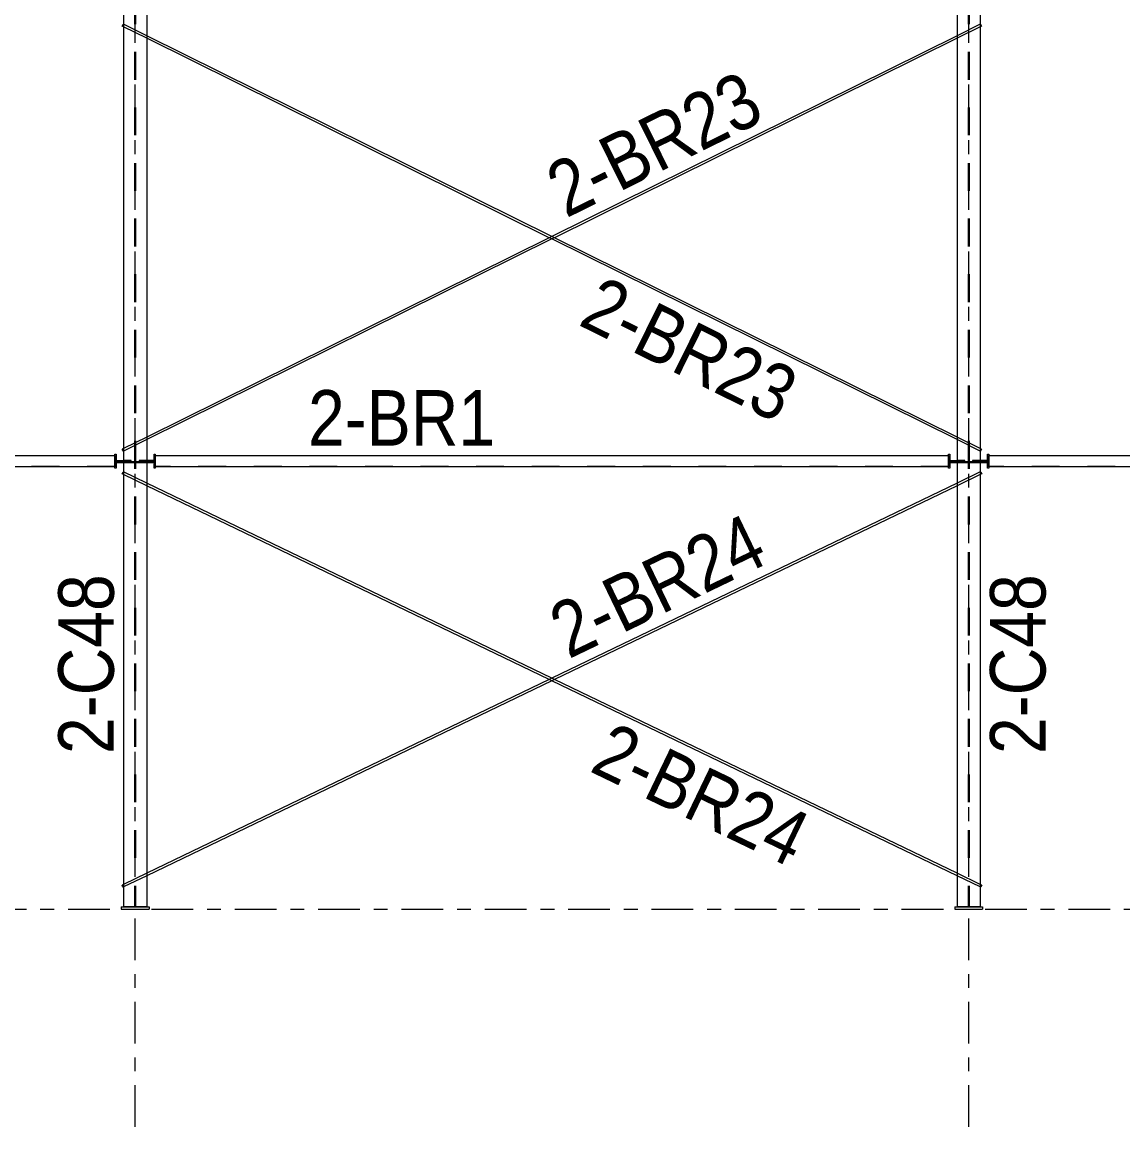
# Model space of a CAD drawing. Header units: millimetres. Extents: x -56 to 1115, y -311 to 509.
# Drawn here: x 721.6 to 800.8, y 226.4 to 305.9 of the extents above; entities that cross this region are included whole.
import ezdxf

# ---------------------------------------------------------------- set-up
doc = ezdxf.new("R2010")
doc.units = ezdxf.units.MM
for name, pattern in [('XKITLINE00', [0]), ('XKITLINE02', [4, 2, -2]), ('XKITLINE03', [6, 3, -1, 1, -1])]:
    doc.linetypes.add(name, pattern=pattern)
for name, color, linetype, lineweight in [('Part', 2, 'Continuous', 0), ('PartMark', 7, 'Continuous', 0), ('S-grid', 1, 'Continuous', 0)]:
    doc.layers.add(name, color=color, linetype=linetype, lineweight=lineweight)
doc.styles.add('ARIAL', font='ARIAL.TTF')

# ---------------------------------------------------------------- blocks, each defined once
blk = doc.blocks.new('*A1193')
at = {"layer": 'S-grid', "color": 1, "linetype": 'XKITLINE03', "lineweight": 0}
blk.add_line((-7.099, 242.028), (1107.461, 242.028), dxfattribs=at)
blk = doc.blocks.new('*A1652')
at = {"layer": 'Part', "color": 2, "linetype": 'XKITLINE00', "lineweight": 0}
for p, q in [((791.175, 274.682), (848.266, 274.682)), ((848.266, 273.849), (791.175, 273.849))]:
    blk.add_line(p, q, dxfattribs=at)
at = {"layer": 'Part', "color": 7, "linetype": 'XKITLINE02', "lineweight": 0}
for p, q in [((791.175, 273.849), (791.175, 274.682)), ((848.266, 274.649), (791.175, 274.649)), ((848.266, 274.682), (848.266, 273.849)), ((848.266, 273.882), (791.175, 273.882))]:
    blk.add_line(p, q, dxfattribs=at)
blk = doc.blocks.new('*A1692')
at = {"layer": 'S-grid', "color": 1, "linetype": 'XKITLINE03', "lineweight": 0}
blk.add_line((789.725, 226.363), (789.725, 360.328), dxfattribs=at)
at = {"layer": 'S-grid', "color": 3, "style": 'ARIAL', "width": 0.85}
blk.add_text('F', height=3, dxfattribs=at).set_placement((788.503, 361.328))
blk = doc.blocks.new('*A1693')
at = {"layer": 'S-grid', "color": 1, "linetype": 'XKITLINE03', "lineweight": 0}
blk.add_line((729.725, 226.363), (729.725, 360.328), dxfattribs=at)
at = {"layer": 'S-grid', "color": 3, "style": 'ARIAL', "width": 0.85}
blk.add_text("G'", height=3, dxfattribs=at).set_placement((727.787, 361.328))
blk = doc.blocks.new('*A1697')
at = {"layer": 'Part', "color": 2, "linetype": 'XKITLINE00', "lineweight": 0}
for p, q in [((670.966, 274.682), (728.275, 274.682)), ((728.275, 273.849), (670.966, 273.849))]:
    blk.add_line(p, q, dxfattribs=at)
at = {"layer": 'Part', "color": 7, "linetype": 'XKITLINE02', "lineweight": 0}
for p, q in [((670.966, 273.849), (670.966, 274.682)), ((728.275, 274.649), (670.966, 274.649)), ((728.275, 274.682), (728.275, 273.849)), ((728.275, 273.882), (670.966, 273.882))]:
    blk.add_line(p, q, dxfattribs=at)
blk = doc.blocks.new('*A1870')
at = {"layer": 'Part', "color": 2, "linetype": 'XKITLINE00', "lineweight": 0}
for p, q in [((728.792, 305.574), (728.866, 305.723)), ((728.891, 305.524), (728.792, 305.574)), ((728.891, 305.71), (728.866, 305.723)), ((759.725, 290.444), (730.558, 304.885)), ((759.537, 290.351), (730.558, 304.699)), ((788.891, 275.816), (759.725, 290.258)), ((788.891, 276.002), (759.913, 290.351)), ((790.658, 275.127), (790.558, 275.177)), ((790.658, 275.127), (790.584, 274.978)), ((790.584, 274.978), (790.558, 274.991))]:
    blk.add_line(p, q, dxfattribs=at)
at = {"layer": 'Part', "color": 7, "linetype": 'XKITLINE02', "lineweight": 0}
for p, q in [((730.558, 304.885), (728.891, 305.71)), ((730.558, 304.699), (728.891, 305.524)), ((759.725, 290.258), (759.537, 290.351)), ((759.913, 290.351), (759.725, 290.444)), ((790.558, 275.177), (788.891, 276.002)), ((790.558, 274.991), (788.891, 275.816))]:
    blk.add_line(p, q, dxfattribs=at)
blk = doc.blocks.new('*A1871')
at = {"layer": 'Part', "color": 7, "linetype": 'XKITLINE02', "lineweight": 0}
for p, q in [((790.558, 305.71), (788.891, 304.885)), ((790.558, 305.524), (788.891, 304.699)), ((759.725, 290.444), (759.537, 290.351)), ((759.913, 290.351), (759.725, 290.258)), ((730.558, 276.002), (728.891, 275.177)), ((730.558, 275.816), (728.891, 274.991)), ((728.829, 275.053), (728.855, 275))]:
    blk.add_line(p, q, dxfattribs=at)
at = {"layer": 'Part', "color": 2, "linetype": 'XKITLINE00', "lineweight": 0}
for p, q in [((790.584, 305.723), (790.558, 305.71)), ((790.658, 305.574), (790.558, 305.524)), ((790.584, 305.723), (790.658, 305.574)), ((788.891, 304.885), (759.725, 290.444)), ((788.891, 304.699), (759.913, 290.351)), ((759.537, 290.351), (730.558, 276.002)), ((759.725, 290.258), (730.558, 275.816)), ((728.891, 275.177), (728.792, 275.127)), ((728.829, 275.053), (728.792, 275.127)), ((728.866, 274.978), (728.829, 275.053)), ((728.891, 274.991), (728.866, 274.978))]:
    blk.add_line(p, q, dxfattribs=at)
blk = doc.blocks.new('*A1872')
at = {"layer": 'Part', "color": 2, "linetype": 'XKITLINE00', "lineweight": 0}
for p, q in [((728.787, 273.355), (728.86, 273.505)), ((728.891, 273.49), (728.86, 273.505)), ((728.891, 273.305), (728.787, 273.355)), ((759.725, 258.651), (730.558, 272.688)), ((759.533, 258.559), (730.558, 272.503)), ((788.891, 244.43), (759.725, 258.466)), ((788.891, 244.615), (759.917, 258.559)), ((790.662, 243.763), (790.558, 243.813)), ((790.59, 243.613), (790.558, 243.628)), ((790.662, 243.763), (790.59, 243.613))]:
    blk.add_line(p, q, dxfattribs=at)
at = {"layer": 'Part', "color": 7, "linetype": 'XKITLINE02', "lineweight": 0}
for p, q in [((730.558, 272.688), (728.891, 273.49)), ((730.558, 272.503), (728.891, 273.305)), ((759.725, 258.466), (759.533, 258.559)), ((759.917, 258.559), (759.725, 258.651)), ((790.558, 243.813), (788.891, 244.615)), ((790.558, 243.628), (788.891, 244.43))]:
    blk.add_line(p, q, dxfattribs=at)
blk = doc.blocks.new('*A1873')
at = {"layer": 'Part', "color": 7, "linetype": 'XKITLINE02', "lineweight": 0}
for p, q in [((790.558, 273.49), (788.891, 272.688)), ((790.558, 273.305), (788.891, 272.503)), ((759.725, 258.651), (759.533, 258.559)), ((759.917, 258.559), (759.725, 258.466)), ((730.558, 244.615), (728.891, 243.813)), ((730.558, 244.43), (728.891, 243.628)), ((728.824, 243.688), (728.849, 243.635))]:
    blk.add_line(p, q, dxfattribs=at)
at = {"layer": 'Part', "color": 2, "linetype": 'XKITLINE00', "lineweight": 0}
for p, q in [((790.59, 273.505), (790.558, 273.49)), ((790.59, 273.505), (790.662, 273.355)), ((788.891, 272.688), (759.725, 258.651)), ((790.662, 273.355), (790.558, 273.305)), ((788.891, 272.503), (759.917, 258.559)), ((759.533, 258.559), (730.558, 244.615)), ((759.725, 258.466), (730.558, 244.43)), ((728.891, 243.813), (728.787, 243.763)), ((728.824, 243.688), (728.787, 243.763)), ((728.86, 243.613), (728.824, 243.688)), ((728.891, 243.628), (728.86, 243.613))]:
    blk.add_line(p, q, dxfattribs=at)
blk = doc.blocks.new('*A1874')
at = {"layer": 'Part', "color": 7, "linetype": 'XKITLINE02', "lineweight": 0}
for p, q in [((788.891, 328.387), (788.891, 339.72)), ((788.891, 339.72), (790.558, 339.72)), ((789.691, 339.72), (789.691, 242.194)), ((789.758, 339.72), (789.758, 242.194)), ((790.558, 339.72), (790.558, 328.387)), ((790.558, 242.194), (788.891, 242.194))]:
    blk.add_line(p, q, dxfattribs=at)
at = {"layer": 'Part', "color": 2, "linetype": 'XKITLINE00', "lineweight": 0}
for p, q in [((788.891, 328.387), (788.891, 242.194)), ((790.558, 328.387), (790.558, 242.194))]:
    blk.add_line(p, q, dxfattribs=at)
blk = doc.blocks.new('*A1875')
at = {"layer": 'Part', "color": 7, "linetype": 'XKITLINE02', "lineweight": 0}
for p, q in [((728.891, 328.387), (728.891, 339.72)), ((728.891, 339.72), (730.558, 339.72)), ((729.691, 339.72), (729.691, 242.194)), ((729.758, 339.72), (729.758, 242.194)), ((730.558, 339.72), (730.558, 328.387)), ((730.558, 242.194), (728.891, 242.194))]:
    blk.add_line(p, q, dxfattribs=at)
at = {"layer": 'Part', "color": 2, "linetype": 'XKITLINE00', "lineweight": 0}
for p, q in [((728.891, 328.387), (728.891, 242.194)), ((730.558, 328.387), (730.558, 242.194))]:
    blk.add_line(p, q, dxfattribs=at)
blk = doc.blocks.new('*A1876')
at = {"layer": 'Part', "color": 2, "linetype": 'XKITLINE00', "lineweight": 0}
for p, q in [((731.175, 274.682), (788.275, 274.682)), ((788.275, 273.849), (731.175, 273.849))]:
    blk.add_line(p, q, dxfattribs=at)
at = {"layer": 'Part', "color": 7, "linetype": 'XKITLINE02', "lineweight": 0}
for p, q in [((731.175, 273.849), (731.175, 274.682)), ((788.275, 274.649), (731.175, 274.649)), ((788.275, 274.682), (788.275, 273.849)), ((788.275, 273.882), (731.175, 273.882))]:
    blk.add_line(p, q, dxfattribs=at)
blk = doc.blocks.new('*A1878')
at = {"layer": 'Part', "color": 7, "linetype": 'XKITLINE02', "lineweight": 0}
for p, q in [((789.758, 274.224), (789.758, 274.141)), ((790.558, 274.224), (789.758, 274.224)), ((790.558, 274.141), (789.758, 274.141)), ((789.883, 274.224), (789.883, 274.141))]:
    blk.add_line(p, q, dxfattribs=at)
at = {"layer": 'Part', "color": 2, "linetype": 'XKITLINE00', "lineweight": 0}
for p, q in [((791.008, 274.224), (790.558, 274.224)), ((791.008, 274.141), (790.558, 274.141)), ((791.008, 274.224), (791.008, 274.141))]:
    blk.add_line(p, q, dxfattribs=at)
blk = doc.blocks.new('*A1914')
at = {"layer": 'Part', "color": 2, "linetype": 'XKITLINE00', "lineweight": 0}
for p, q in [((728.725, 242.194), (728.725, 242.028)), ((728.725, 242.194), (730.725, 242.194)), ((728.725, 242.028), (730.725, 242.028)), ((730.725, 242.194), (730.725, 242.028))]:
    blk.add_line(p, q, dxfattribs=at)
blk = doc.blocks.new('*A1915')
at = {"layer": 'Part', "color": 2, "linetype": 'XKITLINE00', "lineweight": 0}
for p, q in [((728.275, 273.766), (728.275, 274.766)), ((728.275, 274.766), (728.358, 274.766)), ((728.358, 274.766), (728.358, 273.766)), ((728.358, 273.766), (728.275, 273.766))]:
    blk.add_line(p, q, dxfattribs=at)
blk = doc.blocks.new('*A1916')
at = {"layer": 'Part', "color": 2, "linetype": 'XKITLINE00', "lineweight": 0}
for p, q in [((728.358, 274.224), (728.358, 274.307)), ((728.358, 274.307), (728.891, 274.307)), ((728.441, 274.224), (728.358, 274.224))]:
    blk.add_line(p, q, dxfattribs=at)
at = {"layer": 'Part', "color": 7, "linetype": 'XKITLINE02', "lineweight": 0}
for p, q in [((729.441, 274.307), (728.891, 274.307)), ((729.441, 274.224), (729.441, 274.307)), ((729.441, 274.224), (728.441, 274.224))]:
    blk.add_line(p, q, dxfattribs=at)
blk = doc.blocks.new('*A1917')
at = {"layer": 'Part', "color": 2, "linetype": 'XKITLINE00', "lineweight": 0}
for p, q in [((728.891, 274.224), (728.441, 274.224)), ((728.441, 274.141), (728.441, 274.224)), ((728.891, 274.141), (728.441, 274.141))]:
    blk.add_line(p, q, dxfattribs=at)
at = {"layer": 'Part', "color": 7, "linetype": 'XKITLINE02', "lineweight": 0}
for p, q in [((729.691, 274.224), (728.891, 274.224)), ((729.691, 274.141), (728.891, 274.141)), ((729.566, 274.224), (729.566, 274.141)), ((729.691, 274.224), (729.691, 274.141))]:
    blk.add_line(p, q, dxfattribs=at)
blk = doc.blocks.new('*A1918')
at = {"layer": 'Part', "color": 2, "linetype": 'XKITLINE00', "lineweight": 0}
for p, q in [((731.091, 273.766), (731.091, 274.766)), ((731.091, 274.766), (731.175, 274.766)), ((731.175, 274.766), (731.175, 273.766)), ((731.175, 273.766), (731.091, 273.766))]:
    blk.add_line(p, q, dxfattribs=at)
blk = doc.blocks.new('*A1919')
at = {"layer": 'Part', "color": 7, "linetype": 'XKITLINE02', "lineweight": 0}
for p, q in [((730.008, 274.307), (730.008, 274.224)), ((730.558, 274.307), (730.008, 274.307)), ((731.008, 274.224), (730.008, 274.224))]:
    blk.add_line(p, q, dxfattribs=at)
at = {"layer": 'Part', "color": 2, "linetype": 'XKITLINE00', "lineweight": 0}
for p, q in [((731.091, 274.307), (730.558, 274.307)), ((731.091, 274.307), (731.091, 274.224)), ((731.091, 274.224), (731.008, 274.224))]:
    blk.add_line(p, q, dxfattribs=at)
blk = doc.blocks.new('*A1920')
at = {"layer": 'Part', "color": 7, "linetype": 'XKITLINE02', "lineweight": 0}
for p, q in [((729.758, 274.224), (729.758, 274.141)), ((730.558, 274.224), (729.758, 274.224)), ((730.558, 274.141), (729.758, 274.141)), ((729.883, 274.224), (729.883, 274.141))]:
    blk.add_line(p, q, dxfattribs=at)
at = {"layer": 'Part', "color": 2, "linetype": 'XKITLINE00', "lineweight": 0}
for p, q in [((731.008, 274.224), (730.558, 274.224)), ((731.008, 274.141), (730.558, 274.141)), ((731.008, 274.224), (731.008, 274.141))]:
    blk.add_line(p, q, dxfattribs=at)
blk = doc.blocks.new('*A1927')
at = {"layer": 'Part', "color": 2, "linetype": 'XKITLINE00', "lineweight": 0}
for p, q in [((788.725, 242.194), (788.725, 242.028)), ((788.725, 242.194), (790.725, 242.194)), ((788.725, 242.028), (790.725, 242.028)), ((790.725, 242.194), (790.725, 242.028))]:
    blk.add_line(p, q, dxfattribs=at)
blk = doc.blocks.new('*A1928')
at = {"layer": 'Part', "color": 2, "linetype": 'XKITLINE00', "lineweight": 0}
for p, q in [((788.275, 273.766), (788.275, 274.766)), ((788.275, 274.766), (788.358, 274.766)), ((788.358, 274.766), (788.358, 273.766)), ((788.358, 273.766), (788.275, 273.766))]:
    blk.add_line(p, q, dxfattribs=at)
blk = doc.blocks.new('*A1929')
at = {"layer": 'Part', "color": 2, "linetype": 'XKITLINE00', "lineweight": 0}
for p, q in [((788.358, 274.224), (788.358, 274.307)), ((788.358, 274.307), (788.891, 274.307)), ((788.441, 274.224), (788.358, 274.224))]:
    blk.add_line(p, q, dxfattribs=at)
at = {"layer": 'Part', "color": 7, "linetype": 'XKITLINE02', "lineweight": 0}
for p, q in [((789.441, 274.307), (788.891, 274.307)), ((789.441, 274.224), (789.441, 274.307)), ((789.441, 274.224), (788.441, 274.224))]:
    blk.add_line(p, q, dxfattribs=at)
blk = doc.blocks.new('*A1930')
at = {"layer": 'Part', "color": 2, "linetype": 'XKITLINE00', "lineweight": 0}
for p, q in [((788.891, 274.224), (788.441, 274.224)), ((788.441, 274.141), (788.441, 274.224)), ((788.891, 274.141), (788.441, 274.141))]:
    blk.add_line(p, q, dxfattribs=at)
at = {"layer": 'Part', "color": 7, "linetype": 'XKITLINE02', "lineweight": 0}
for p, q in [((789.691, 274.224), (788.891, 274.224)), ((789.691, 274.141), (788.891, 274.141)), ((789.566, 274.224), (789.566, 274.141)), ((789.691, 274.224), (789.691, 274.141))]:
    blk.add_line(p, q, dxfattribs=at)
blk = doc.blocks.new('*A1931')
at = {"layer": 'Part', "color": 2, "linetype": 'XKITLINE00', "lineweight": 0}
for p, q in [((791.091, 273.766), (791.091, 274.766)), ((791.091, 274.766), (791.175, 274.766)), ((791.175, 274.766), (791.175, 273.766)), ((791.175, 273.766), (791.091, 273.766))]:
    blk.add_line(p, q, dxfattribs=at)
blk = doc.blocks.new('*A1932')
at = {"layer": 'Part', "color": 7, "linetype": 'XKITLINE02', "lineweight": 0}
for p, q in [((790.008, 274.307), (790.008, 274.224)), ((790.558, 274.307), (790.008, 274.307)), ((791.008, 274.224), (790.008, 274.224))]:
    blk.add_line(p, q, dxfattribs=at)
at = {"layer": 'Part', "color": 2, "linetype": 'XKITLINE00', "lineweight": 0}
for p, q in [((791.091, 274.307), (790.558, 274.307)), ((791.091, 274.307), (791.091, 274.224)), ((791.091, 274.224), (791.008, 274.224))]:
    blk.add_line(p, q, dxfattribs=at)
blk = doc.blocks.new('*A2415')
at = {"layer": 'PartMark', "color": 3, "style": 'ARIAL', "width": 0.85}
blk.add_text('2-BR23', height=4, rotation=-26.3446, dxfattribs=at).set_placement((761.536, 284.116))
blk = doc.blocks.new('*A2416')
at = {"layer": 'PartMark', "color": 3, "style": 'ARIAL', "width": 0.85}
blk.add_text('2-BR1', height=4, dxfattribs=at).set_placement((742.175, 275.382))
blk = doc.blocks.new('*A2419')
at = {"layer": 'PartMark', "color": 3, "style": 'ARIAL', "width": 0.85}
blk.add_text('2-C48', height=4, rotation=90.00021, dxfattribs=at).set_placement((728.191, 253.194))
blk = doc.blocks.new('*A2422')
at = {"layer": 'PartMark', "color": 3, "style": 'ARIAL', "width": 0.85}
blk.add_text('2-BR24', height=4, rotation=-25.69716, dxfattribs=at).set_placement((762.343, 251.991))
blk = doc.blocks.new('*A2423')
at = {"layer": 'PartMark', "color": 3, "style": 'ARIAL', "width": 0.85}
blk.add_text('2-BR24', height=4, rotation=25.69716, dxfattribs=at).set_placement((760.923, 260.005))
blk = doc.blocks.new('*A2424')
at = {"layer": 'PartMark', "color": 3, "style": 'ARIAL', "width": 0.85}
blk.add_text('2-C48', height=4, rotation=90.00021, dxfattribs=at).set_placement((795.258, 253.194))
blk = doc.blocks.new('*A2427')
at = {"layer": 'PartMark', "color": 3, "style": 'ARIAL', "width": 0.85}
blk.add_text('2-BR23', height=4, rotation=26.3446, dxfattribs=at).set_placement((760.743, 291.729))

msp = doc.modelspace()

# ---------------------------------------------------------------- block references
at = {"lineweight": 0}
for name in ['*A1693', '*A1692', '*A1875', '*A1874', '*A1870', '*A1871', '*A2427', '*A2415', '*A2416', '*A1697', '*A1915', '*A1916', '*A1919', '*A1918', '*A1876', '*A1928', '*A1929', '*A1932', '*A1931', '*A1652', '*A1917', '*A1872', '*A1873', '*A1920', '*A1930', '*A1878', '*A2423', '*A2419', '*A2424', '*A2422', '*A1193', '*A1914', '*A1927']:
    msp.add_blockref(name, (0, 0), dxfattribs=at)

doc.saveas('drawing.dxf')
